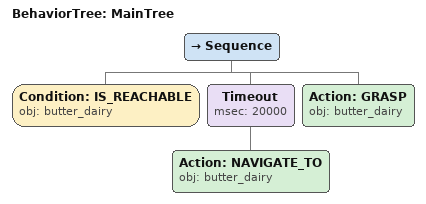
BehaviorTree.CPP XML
<root main_tree_to_execute="MainTree">
  <BehaviorTree ID="MainTree">
    <Sequence>
      <!-- Check butter_dairy is reachable before NAVIGATE_TO -->
      <Condition ID="IS_REACHABLE" obj="butter_dairy" />
      <!-- Timeout: NAVIGATE_TO butter_dairy within 20s -->
      <Timeout msec="20000">
        <!-- Navigate to butter_dairy -->
        <Action ID="NAVIGATE_TO" obj="butter_dairy" />
      </Timeout>
      <!-- Grasp butter_dairy -->
      <Action ID="GRASP" obj="butter_dairy" />
    </Sequence>
  </BehaviorTree>
</root>
